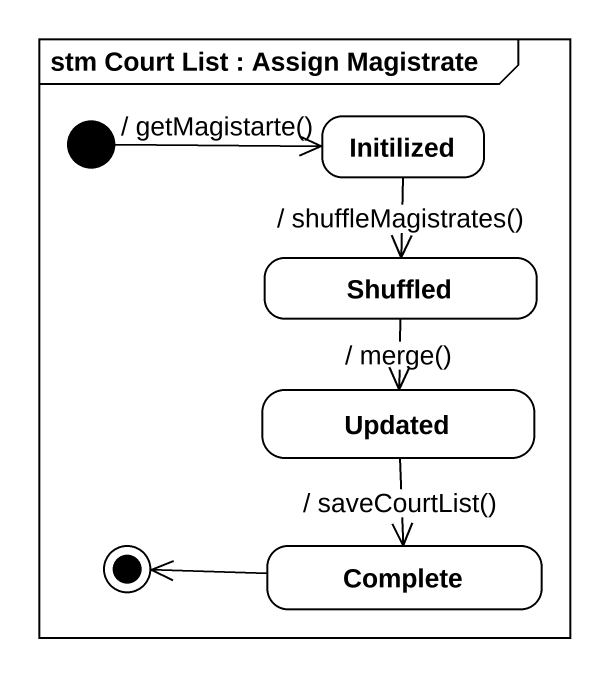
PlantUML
@startuml
mainframe stm Court List : Assign Magistrate
hide empty description
state Initilized
state Shuffled
state Updated
state Complete
[*] -right-> Initilized : / getMagistarte()
Initilized --> Shuffled : / shuffleMagistrates()
Shuffled --> Updated : / merge()
Updated --> Complete : / saveCourtList()
Complete -left-> [*]
@enduml
